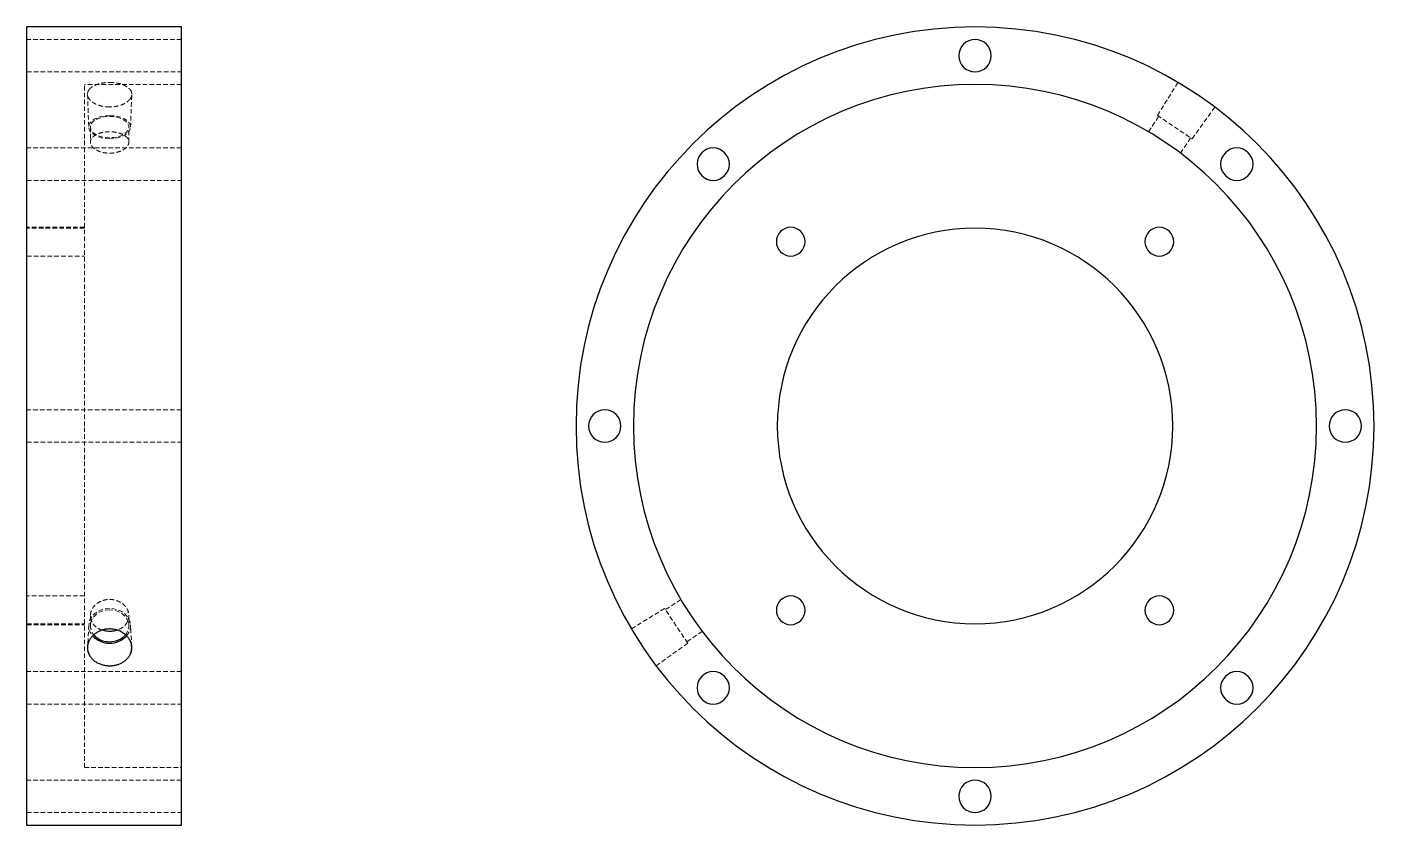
# Model space of a CAD drawing. Header units: millimetres. Extents: x 210 to 585, y 43 to 551.
# Drawn here: x 210.1 to 584.9, y 43.1 to 265.1 of the extents above; entities that cross this region are included whole.
import ezdxf

# ---------------------------------------------------------------- set-up
doc = ezdxf.new("R2010")
doc.units = ezdxf.units.MM
doc.linetypes.add('HIDDEN', pattern=[1.905, 1.27, -0.635])

msp = doc.modelspace()

# ---------------------------------------------------------------- linework, layer by layer
at = {"color": 7, "linetype": 'Continuous', "lineweight": 25}
for p, q in [((253.14, 265.12), (210.14, 265.12)), ((210.14, 154.12), (210.14, 265.12)), ((253.14, 154.12), (253.14, 265.12)), ((210.14, 43.12), (210.14, 154.12)), ((253.14, 43.12), (253.14, 154.12)), ((210.14, 43.12), (253.14, 43.12))]:
    msp.add_line(p, q, dxfattribs=at)
at = {"color": 7, "linetype": 'HIDDEN', "lineweight": 18}
for p, q in [((253.14, 261.62), (210.14, 261.62)), ((210.14, 252.62), (253.14, 252.62)), ((226.14, 154.12), (226.14, 249.12)), ((253.14, 249.12), (226.14, 249.12)), ((524.61, 240.5), (530.34, 249.69)), ((533.58, 247.7), (537.49, 245.08)), ((226.99, 246.32), (227.33, 237.2)), ((238.95, 237.2), (239.29, 246.32)), ((522.13, 235.96), (524.99, 240.24)), ((524.61, 240.5), (534.27, 234.04)), ((534.27, 234.04), (540.57, 242.85)), ((227.79, 237.27), (227.79, 233.11)), ((238.49, 233.11), (238.49, 237.27)), ((531.02, 230.01), (533.89, 234.29)), ((253.14, 231.45), (210.14, 231.45)), ((210.14, 222.45), (253.14, 222.45)), ((226.14, 209.39), (210.14, 209.39)), ((226.14, 209.12), (210.14, 209.12)), ((210.14, 201.39), (226.14, 201.39)), ((253.14, 158.62), (210.14, 158.62)), ((226.14, 59.12), (226.14, 154.12)), ((210.14, 149.62), (253.14, 149.62)), ((226.14, 106.85), (210.14, 106.85)), ((392.04, 105.87), (387.76, 103.01)), ((227.79, 101.34), (227.79, 98.56)), ((238.49, 98.56), (238.49, 101.34)), ((387.5, 103.39), (378.31, 97.66)), ((393.96, 93.73), (387.5, 103.39)), ((210.14, 99.12), (226.14, 99.12)), ((210.14, 98.85), (226.14, 98.85)), ((227.34, 98.79), (227, 92.7)), ((239.29, 92.7), (238.95, 98.79)), ((382.92, 90.51), (380.3, 94.42)), ((393.96, 93.73), (385.15, 87.43)), ((397.99, 96.98), (393.71, 94.11)), ((253.14, 85.79), (210.14, 85.79)), ((210.14, 76.79), (253.14, 76.79)), ((226.14, 59.12), (253.14, 59.12)), ((253.14, 55.62), (210.14, 55.62)), ((210.14, 46.62), (253.14, 46.62))]:
    msp.add_line(p, q, dxfattribs=at)
at = {"color": 7, "linetype": 'HIDDEN', "lineweight": 18, "flags": 128}
for points in [[(233.14, 234.04), (232.01, 234.1), (230.92, 234.28), (229.91, 234.58), (229.03, 234.98), (228.31, 235.47), (227.77, 236.03), (227.44, 236.64), (227.33, 237.27), (227.44, 237.9), (227.77, 238.5), (228.31, 239.06), (229.03, 239.55), (229.91, 239.95), (230.92, 240.25), (232.01, 240.43), (233.14, 240.5)], [(233.14, 234.29), (232.03, 234.36), (230.97, 234.55), (230, 234.86), (229.17, 235.28), (228.51, 235.78), (228.05, 236.35), (227.82, 236.96), (227.82, 237.58), (228.05, 238.19), (228.51, 238.75), (229.17, 239.26), (230, 239.67), (230.97, 239.98), (232.03, 240.17), (233.14, 240.24)], [(233.14, 240.5), (234.28, 240.43), (235.37, 240.25), (236.37, 239.95), (237.25, 239.55), (237.97, 239.06), (238.51, 238.5), (238.84, 237.9), (238.95, 237.27), (238.84, 236.64), (238.51, 236.03), (237.97, 235.47), (237.25, 234.98), (236.37, 234.58), (235.37, 234.28), (234.28, 234.1), (233.14, 234.04)], [(233.14, 240.24), (234.25, 240.17), (235.32, 239.98), (236.29, 239.67), (237.12, 239.26), (237.78, 238.75), (238.23, 238.19), (238.46, 237.58), (238.46, 236.96), (238.23, 236.35), (237.78, 235.78), (237.12, 235.28), (236.29, 234.86), (235.32, 234.55), (234.25, 234.36), (233.14, 234.29)], [(233.14, 103.39), (232.01, 103.3), (230.92, 103.03), (229.91, 102.58), (229.03, 101.98), (228.31, 101.25), (227.77, 100.41), (227.44, 99.51), (227.33, 98.56), (227.44, 97.62), (227.77, 96.71), (228.31, 95.88), (228.39, 95.78)], [(233.14, 103.01), (232.03, 102.91), (230.97, 102.63), (230, 102.16), (229.17, 101.54), (228.51, 100.79), (228.05, 99.94), (227.82, 99.03), (227.82, 98.1), (228.05, 97.19), (228.51, 96.34), (228.72, 96.06)], [(237.88, 95.77), (237.97, 95.88), (238.51, 96.71), (238.84, 97.62), (238.95, 98.56), (238.84, 99.51), (238.51, 100.41), (237.97, 101.25), (237.25, 101.98), (236.37, 102.58), (235.37, 103.03), (234.28, 103.3), (233.14, 103.39)], [(237.55, 96.05), (237.78, 96.34), (238.23, 97.19), (238.46, 98.1), (238.46, 99.03), (238.23, 99.94), (237.78, 100.79), (237.12, 101.54), (236.29, 102.16), (235.32, 102.63), (234.25, 102.91), (233.14, 103.01)]]:
    msp.add_lwpolyline(points, dxfattribs=at)
at = {"color": 7, "linetype": 'Continuous', "lineweight": 25}
for centre, radius, start, end in [((473.88, 154.12), 111, 0, 180), ((473.88, 257.12), 4.5, 0, 180), ((473.88, 257.12), 4.5, 180, 0), ((473.88, 154.12), 95, 0, 180), ((401.05, 226.95), 4.5, 0, 180), ((546.71, 226.95), 4.5, 0, 180), ((401.05, 226.95), 4.5, 180, 0), ((546.71, 226.95), 4.5, 180, 0), ((422.61, 205.39), 4, 0, 180), ((473.88, 154.12), 55, 0, 180), ((525.15, 205.39), 4, 0, 180), ((422.61, 205.39), 4, 180, 0), ((525.15, 205.39), 4, 180, 0), ((370.88, 154.12), 4.5, 0, 180), ((576.88, 154.12), 4.5, 0, 180), ((473.88, 154.12), 111, 180, 0), ((370.88, 154.12), 4.5, 180, 0), ((473.88, 154.12), 95, 180, 0), ((473.88, 154.12), 55, 180, 0), ((576.88, 154.12), 4.5, 180, 0), ((422.61, 102.85), 4, 0, 180), ((525.15, 102.85), 4, 0, 180), ((422.61, 102.85), 4, 180, 0), ((525.15, 102.85), 4, 180, 0), ((231.33, 92.47), 4.34, 153.1567, 206.8433), ((233.01, 99.96), 6.23, 222.1585, 271.1844), ((233.01, 99.81), 5.7, 221.1292, 271.3256), ((233.3, 99.77), 5.65, 268.4427, 318.8554), ((233.29, 99.92), 6.19, 268.6055, 317.9184), ((234.96, 92.47), 4.34, 333.1567, 26.8433), ((401.05, 81.29), 4.5, 0, 180), ((546.71, 81.29), 4.5, 0, 180), ((401.05, 81.29), 4.5, 180, 0), ((546.71, 81.29), 4.5, 180, 0), ((473.88, 51.12), 4.5, 0, 180), ((473.88, 51.12), 4.5, 180, 0)]:
    msp.add_arc(centre, radius, start, end, dxfattribs=at)
at = {"color": 7, "linetype": 'HIDDEN', "lineweight": 18}
for centre, start, end in [((229.08, 246.39), 141.0668, 218.9332), ((237.21, 246.39), 321.0668, 38.9332)]:
    msp.add_arc(centre, 2.08, start, end, dxfattribs=at)
for points, knots in [([(227.46, 245.08), (227.43, 245.12), (227.37, 245.21), (227.29, 245.33), (227.22, 245.45), (227.15, 245.58), (227.1, 245.7), (227.06, 245.82), (227.02, 245.94), (227, 246.06), (226.98, 246.18), (226.97, 246.3), (226.96, 246.45), (226.97, 246.63), (227.01, 246.84), (227.08, 247.06), (227.17, 247.28), (227.3, 247.49), (227.4, 247.63), (227.46, 247.7)], [0, 0, 0, 0, 0.048075, 0.0956566, 0.1427412, 0.1893254, 0.2354056, 0.2809787, 0.3260414, 0.3705908, 0.4146238, 0.4581376, 0.5011296, 0.5799858, 0.6605819, 0.7429007, 0.8269235, 0.9126304, 1, 1, 1, 1]), ([(227.46, 247.7), (227.49, 247.74), (227.56, 247.83), (227.68, 247.96), (227.82, 248.1), (227.99, 248.24), (228.17, 248.38), (228.59, 248.67), (229.11, 248.93), (229.75, 249.17), (230.21, 249.31), (230.71, 249.44), (231.21, 249.53), (231.71, 249.61), (232.2, 249.65), (232.68, 249.68), (232.99, 249.69), (233.14, 249.69)], [0, 0, 0, 0, 0.035241, 0.073052, 0.113434, 0.156385, 0.201906, 0.249995, 0.437025, 0.499616, 0.579341, 0.656316, 0.730543, 0.802023, 0.870758, 0.936749, 1, 1, 1, 1]), ([(233.14, 249.69), (233.23, 249.69), (233.4, 249.69), (233.65, 249.68), (233.9, 249.66), (234.16, 249.65), (234.42, 249.62), (234.67, 249.59), (235.12, 249.53), (235.77, 249.4), (236.43, 249.21), (236.97, 249.01), (237.36, 248.83), (237.67, 248.66), (237.95, 248.49), (238.21, 248.32), (238.46, 248.1), (238.67, 247.9), (238.78, 247.77), (238.83, 247.7)], [0, 0, 0, 0, 0.034816, 0.069939, 0.105367, 0.141102, 0.177144, 0.213492, 0.250148, 0.367606, 0.500084, 0.562444, 0.642505, 0.713555, 0.75011, 0.821246, 0.886607, 0.946192, 1, 1, 1, 1]), ([(238.83, 247.7), (238.86, 247.66), (238.92, 247.59), (239, 247.47), (239.07, 247.35), (239.13, 247.23), (239.18, 247.12), (239.23, 247), (239.26, 246.88), (239.29, 246.76), (239.31, 246.65), (239.32, 246.53), (239.32, 246.38), (239.31, 246.2), (239.27, 245.98), (239.21, 245.76), (239.11, 245.53), (238.99, 245.31), (238.88, 245.16), (238.83, 245.08)], [0, 0, 0, 0, 0.047937, 0.095382, 0.142332, 0.188781, 0.234729, 0.28017, 0.325102, 0.369523, 0.413428, 0.456815, 0.499682, 0.578769, 0.6596, 0.742158, 0.826424, 0.912379, 1, 1, 1, 1]), ([(233.14, 242.85), (233.06, 242.86), (232.89, 242.86), (232.64, 242.87), (232.38, 242.88), (232.12, 242.9), (231.87, 242.93), (231.61, 242.97), (231.17, 243.04), (230.52, 243.19), (229.86, 243.41), (229.32, 243.64), (228.93, 243.84), (228.61, 244.03), (228.33, 244.22), (228.08, 244.42), (227.82, 244.65), (227.62, 244.87), (227.51, 245.02), (227.46, 245.08)], [0, 0, 0, 0, 0.034816, 0.069939, 0.105367, 0.141102, 0.177144, 0.213492, 0.250148, 0.367606, 0.500084, 0.562444, 0.642505, 0.713555, 0.75011, 0.821246, 0.886607, 0.946192, 1, 1, 1, 1]), ([(238.83, 245.08), (238.79, 245.04), (238.72, 244.95), (238.6, 244.8), (238.46, 244.66), (238.3, 244.5), (238.11, 244.34), (237.7, 244.03), (237.18, 243.73), (236.53, 243.46), (236.08, 243.29), (235.57, 243.15), (235.07, 243.04), (234.57, 242.95), (234.08, 242.9), (233.61, 242.86), (233.3, 242.86), (233.14, 242.85)], [0, 0, 0, 0, 0.035241, 0.0730525, 0.113434, 0.1563852, 0.2019057, 0.2499951, 0.4370248, 0.4996159, 0.5793409, 0.6563159, 0.7305426, 0.8020226, 0.8707576, 0.9367495, 1, 1, 1, 1]), ([(233.14, 235.96), (233.07, 235.96), (232.92, 235.96), (232.69, 235.95), (232.47, 235.94), (232.24, 235.92), (232.01, 235.9), (231.78, 235.87), (231.55, 235.83), (231.32, 235.79), (230.9, 235.71), (230.2, 235.53), (229.33, 235.17), (228.63, 234.71), (228.15, 234.2), (227.86, 233.69), (227.76, 233.11), (227.86, 232.53), (228.15, 231.98), (228.63, 231.44), (229.33, 230.93), (230.2, 230.52), (230.95, 230.28), (231.5, 230.16), (231.92, 230.09), (232.33, 230.05), (232.74, 230.02), (233.01, 230.01), (233.14, 230.01)], [0, 0, 0, 0, 0.013234, 0.026638, 0.040213, 0.053957, 0.067872, 0.081958, 0.096214, 0.110641, 0.125238, 0.177718, 0.25016, 0.322496, 0.375024, 0.439165, 0.499898, 0.560661, 0.624828, 0.677424, 0.749852, 0.822361, 0.874892, 0.901014, 0.926585, 0.951607, 0.976078, 1, 1, 1, 1]), ([(233.14, 230.01), (233.22, 230.01), (233.37, 230.01), (233.59, 230.02), (233.82, 230.04), (234.04, 230.06), (234.27, 230.08), (234.5, 230.12), (234.73, 230.16), (234.96, 230.2), (235.39, 230.3), (236.08, 230.52), (236.96, 230.93), (237.65, 231.43), (238.14, 231.98), (238.42, 232.53), (238.52, 233.11), (238.43, 233.68), (238.14, 234.2), (237.65, 234.71), (236.96, 235.17), (236.09, 235.53), (235.34, 235.72), (234.79, 235.83), (234.37, 235.89), (233.96, 235.93), (233.55, 235.95), (233.28, 235.96), (233.14, 235.96)], [0, 0, 0, 0, 0.013216, 0.026601, 0.040155, 0.053879, 0.067773, 0.081836, 0.096069, 0.110472, 0.125045, 0.177537, 0.249879, 0.322273, 0.374757, 0.438967, 0.49975, 0.560566, 0.624788, 0.677362, 0.749696, 0.822119, 0.874536, 0.900739, 0.926387, 0.951479, 0.976017, 1, 1, 1, 1]), ([(231.07, 97.31), (230.81, 97.41), (230.19, 97.65), (229.42, 98.15), (228.82, 98.72), (228.45, 99.2), (228.12, 99.78), (227.86, 100.48), (227.77, 101.24), (227.82, 101.91), (227.95, 102.49), (228.2, 103.1), (228.63, 103.81), (229.25, 104.47), (229.95, 104.99), (230.55, 105.31), (231.25, 105.59), (232.1, 105.82), (232.8, 105.86), (233.14, 105.87)], [0, 0, 0, 0, 0.058063, 0.141028, 0.198849, 0.246564, 0.284166, 0.357625, 0.42718, 0.473178, 0.520913, 0.570386, 0.630623, 0.713572, 0.771547, 0.81933, 0.856912, 0.930417, 1, 1, 1, 1]), ([(233.14, 105.87), (233.37, 105.87), (233.83, 105.85), (234.51, 105.73), (235.24, 105.52), (236.08, 105.15), (236.86, 104.62), (237.46, 104.02), (237.83, 103.52), (238.17, 102.93), (238.42, 102.21), (238.51, 101.44), (238.46, 100.78), (238.33, 100.21), (238.08, 99.61), (237.65, 98.92), (237.04, 98.29), (236.33, 97.81), (235.74, 97.5), (235.37, 97.37), (235.2, 97.31)], [0, 0, 0, 0, 0.0458954, 0.0935324, 0.1429127, 0.2029441, 0.2856758, 0.3434709, 0.3911236, 0.4286252, 0.5020576, 0.5715702, 0.6175432, 0.6652506, 0.7146945, 0.7748193, 0.8575421, 0.9153715, 0.9630098, 1, 1, 1, 1])]:
    msp.add_open_spline(points, degree=3, knots=knots, dxfattribs=at)
at = {"color": 7, "linetype": 'Continuous', "lineweight": 25}
for points, knots in [([(233.14, 97.66), (233.06, 97.66), (232.89, 97.66), (232.64, 97.64), (232.38, 97.62), (232.12, 97.59), (231.87, 97.55), (231.61, 97.49), (231.17, 97.39), (230.52, 97.18), (229.86, 96.86), (229.32, 96.52), (228.93, 96.24), (228.61, 95.96), (228.33, 95.68), (228.08, 95.4), (227.82, 95.06), (227.62, 94.74), (227.51, 94.52), (227.46, 94.42)], [0, 0, 0, 0, 0.0348164, 0.0699386, 0.1053671, 0.141102, 0.1771436, 0.2134923, 0.2501483, 0.3676056, 0.500084, 0.5624438, 0.6425054, 0.7135552, 0.7501098, 0.8212456, 0.8866071, 0.9461924, 1, 1, 1, 1]), ([(238.83, 94.42), (238.79, 94.49), (238.72, 94.63), (238.6, 94.83), (238.46, 95.05), (238.3, 95.28), (238.11, 95.51), (237.7, 95.96), (237.18, 96.39), (236.53, 96.79), (236.08, 97.03), (235.57, 97.24), (235.07, 97.4), (234.57, 97.52), (234.08, 97.6), (233.61, 97.65), (233.3, 97.66), (233.14, 97.66)], [0, 0, 0, 0, 0.035241, 0.073052, 0.113434, 0.156385, 0.201906, 0.249995, 0.437025, 0.499616, 0.579341, 0.656316, 0.730543, 0.802023, 0.870758, 0.936749, 1, 1, 1, 1]), ([(227.46, 94.42), (227.43, 94.36), (227.37, 94.24), (227.29, 94.06), (227.22, 93.88), (227.16, 93.7), (227.1, 93.52), (227.06, 93.34), (227.02, 93.16), (227, 92.98), (226.98, 92.8), (226.97, 92.62), (226.96, 92.4), (226.97, 92.13), (227.01, 91.81), (227.08, 91.48), (227.17, 91.15), (227.3, 90.83), (227.4, 90.61), (227.46, 90.51)], [0, 0, 0, 0, 0.047991, 0.095489, 0.142491, 0.188993, 0.234993, 0.280485, 0.325469, 0.369939, 0.413894, 0.457331, 0.500247, 0.579244, 0.659983, 0.742447, 0.826619, 0.912477, 1, 1, 1, 1]), ([(233.14, 96.98), (232.92, 96.98), (232.46, 96.99), (231.77, 97.11), (231.3, 97.22), (231.08, 97.31), (231.07, 97.31)], [0, 0, 0, 0, 0.316597, 0.645248, 0.985967, 1, 1, 1, 1]), ([(235.2, 97.31), (235.2, 97.31), (234.87, 97.18), (234.18, 97.03), (233.48, 96.99), (233.14, 96.98)], [0, 0, 0, 0, 0.003117, 0.515301, 1, 1, 1, 1]), ([(238.83, 90.51), (238.86, 90.57), (238.92, 90.68), (239, 90.86), (239.07, 91.04), (239.13, 91.22), (239.18, 91.39), (239.23, 91.57), (239.26, 91.75), (239.29, 91.93), (239.31, 92.1), (239.32, 92.28), (239.32, 92.5), (239.31, 92.77), (239.27, 93.1), (239.21, 93.43), (239.11, 93.76), (238.99, 94.1), (238.88, 94.31), (238.83, 94.42)], [0, 0, 0, 0, 0.047958, 0.095424, 0.142394, 0.188864, 0.234832, 0.280294, 0.325246, 0.369687, 0.413612, 0.457019, 0.499906, 0.578956, 0.659751, 0.742272, 0.826501, 0.912417, 1, 1, 1, 1]), ([(227.46, 90.51), (227.49, 90.44), (227.56, 90.31), (227.68, 90.11), (227.82, 89.9), (227.99, 89.68), (228.17, 89.46), (228.59, 89.03), (229.11, 88.62), (229.75, 88.24), (230.21, 88.02), (230.71, 87.83), (231.21, 87.67), (231.71, 87.56), (232.2, 87.49), (232.68, 87.44), (232.99, 87.44), (233.14, 87.43)], [0, 0, 0, 0, 0.035241, 0.0730525, 0.113434, 0.1563852, 0.2019057, 0.2499951, 0.4370248, 0.4996159, 0.5793409, 0.6563159, 0.7305426, 0.8020226, 0.8707576, 0.9367495, 1, 1, 1, 1]), ([(233.14, 87.43), (233.23, 87.43), (233.4, 87.44), (233.65, 87.45), (233.9, 87.47), (234.16, 87.5), (234.42, 87.54), (234.67, 87.59), (235.12, 87.69), (235.77, 87.88), (236.43, 88.18), (236.97, 88.5), (237.36, 88.77), (237.67, 89.03), (237.95, 89.3), (238.21, 89.57), (238.46, 89.89), (238.67, 90.2), (238.78, 90.41), (238.83, 90.51)], [0, 0, 0, 0, 0.034816, 0.069939, 0.105367, 0.141102, 0.177144, 0.213492, 0.250148, 0.367606, 0.500084, 0.562444, 0.642505, 0.713555, 0.75011, 0.821246, 0.886607, 0.946192, 1, 1, 1, 1])]:
    msp.add_open_spline(points, degree=3, knots=knots, dxfattribs=at)

doc.saveas('drawing.dxf')
